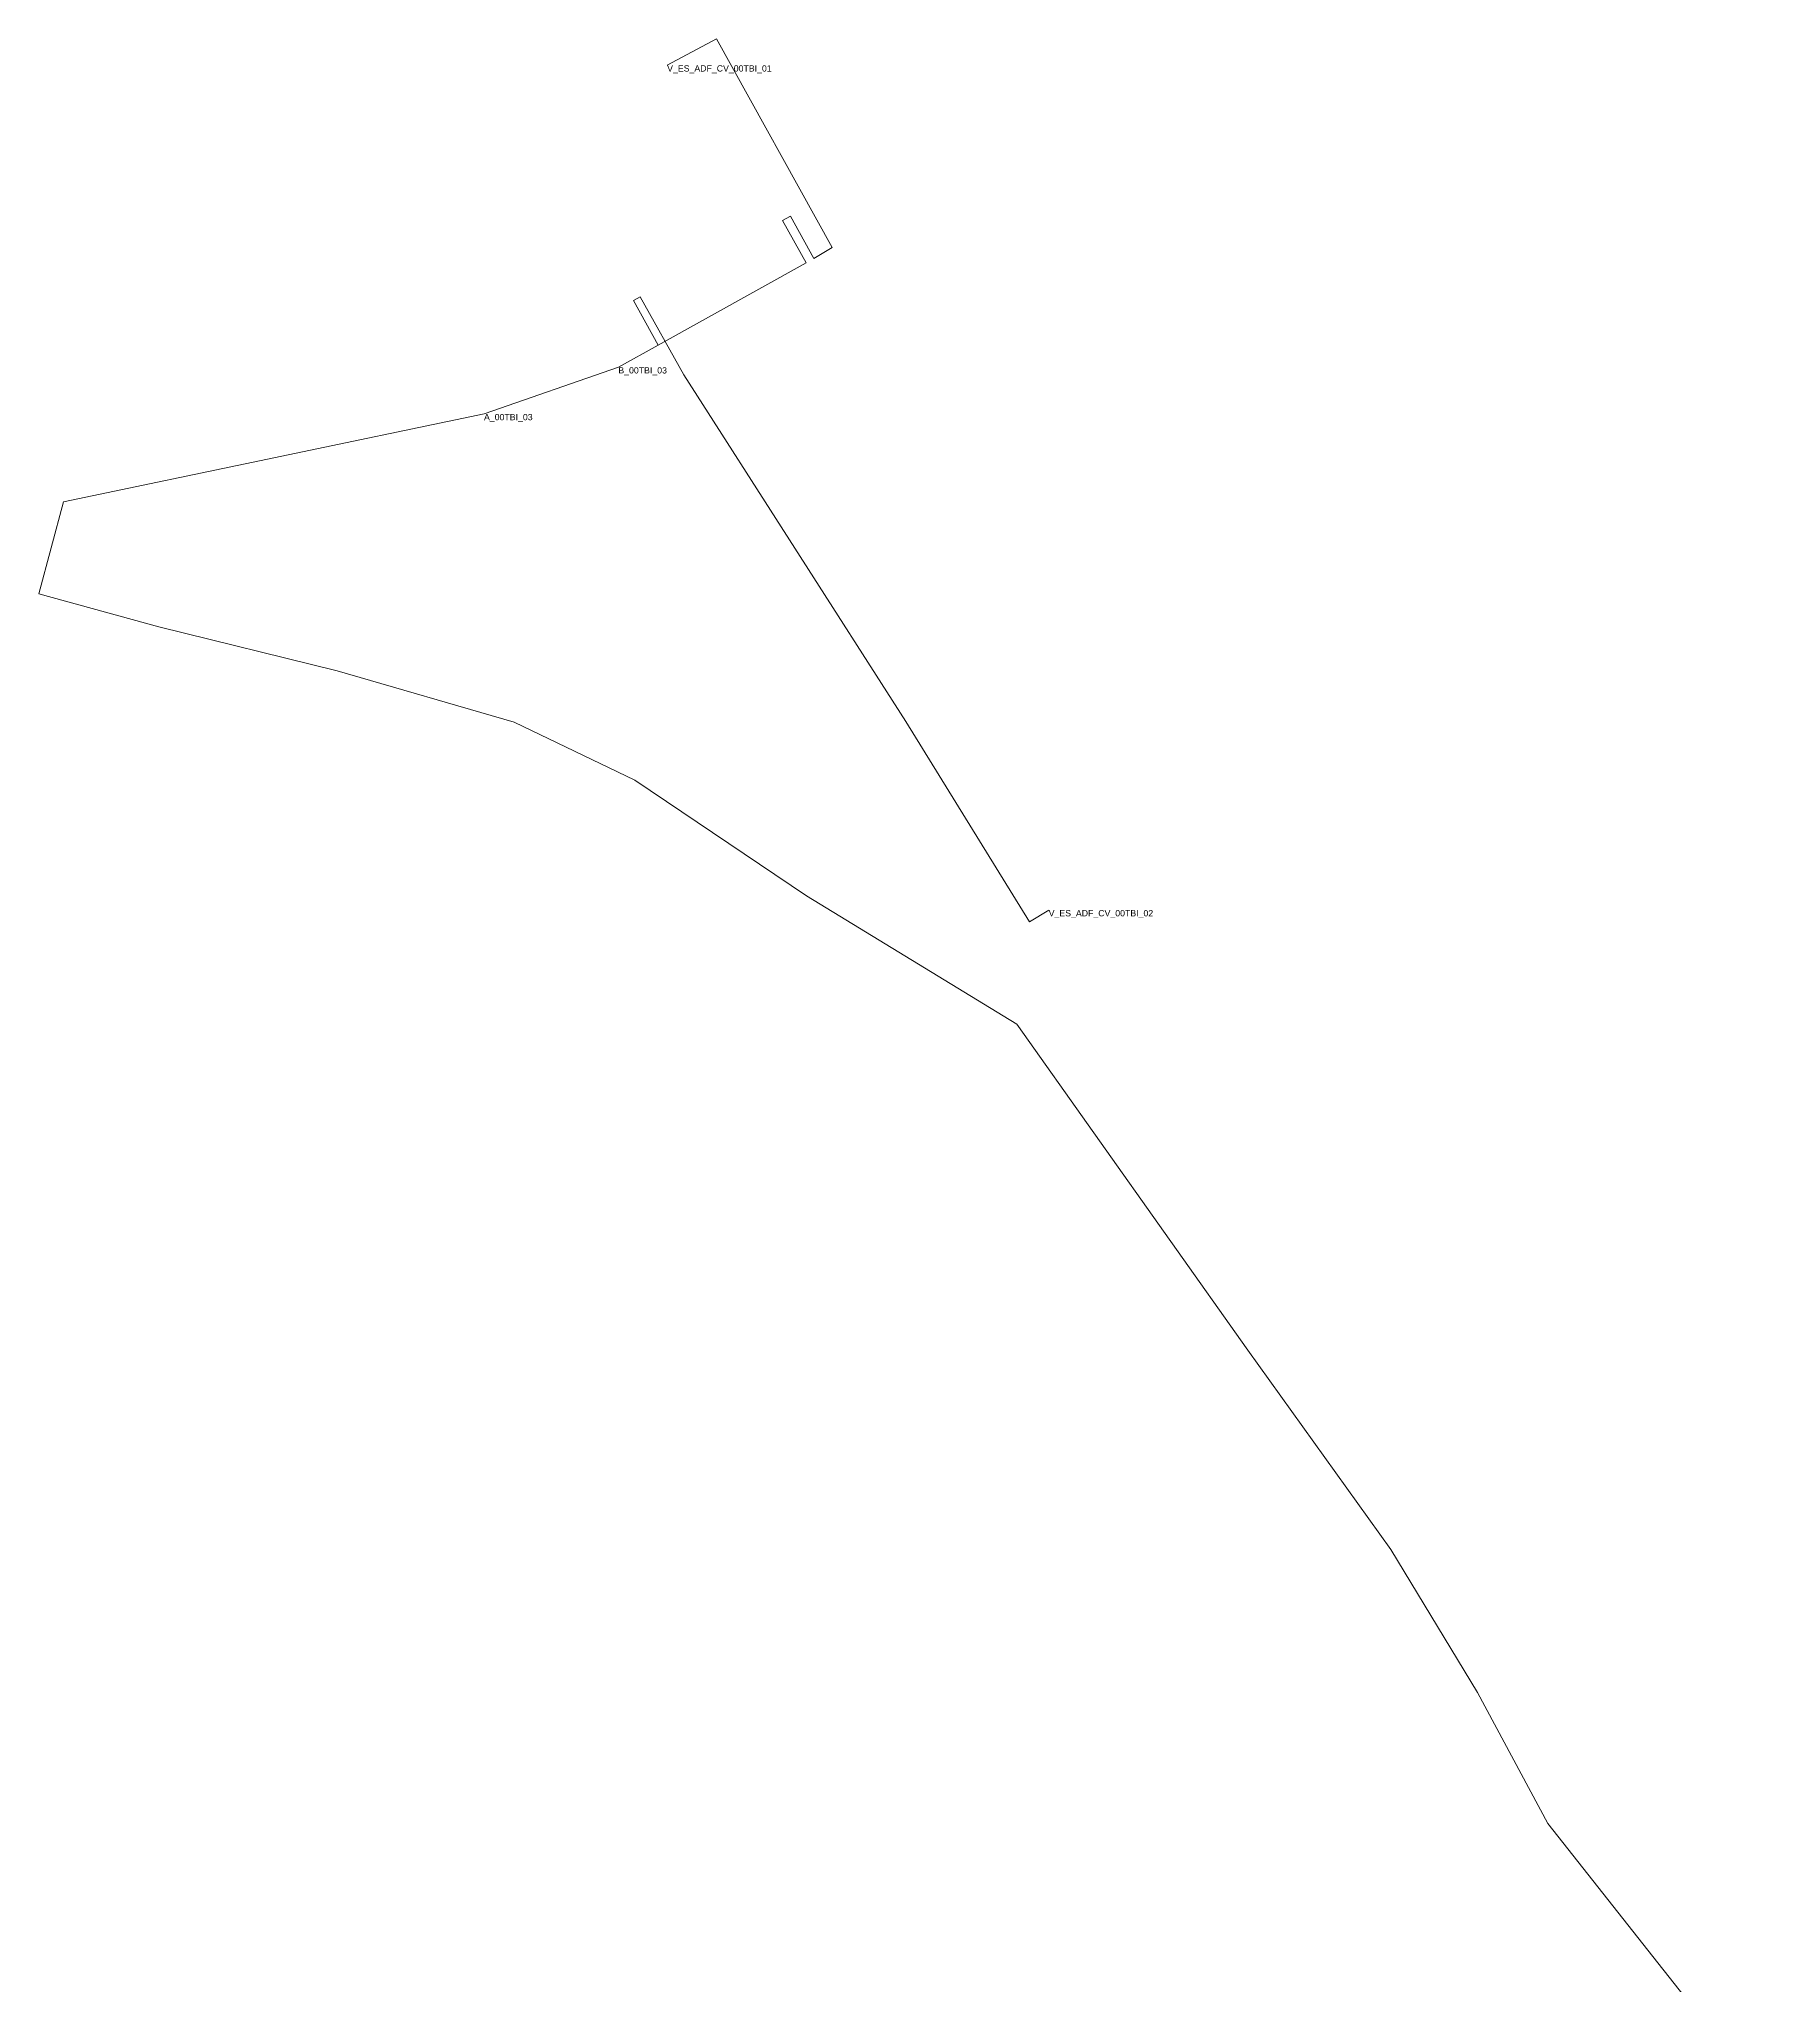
# Model space of a CAD drawing. Header units: metres. Extents: x 431467 to 431647, y 4590046 to 4590357.
# Drawn here: x 431499.4 to 431638.4, y 4590201.2 to 4590356.7 of the extents above; entities that cross this region are included whole.
import ezdxf
from ezdxf.enums import TextEntityAlignment as Align

# ---------------------------------------------------------------- set-up
doc = ezdxf.new("R2010")
doc.units = ezdxf.units.M
doc.header["$MEASUREMENT"] = 0
for name, color, linetype, lineweight, true_color in [('01_A_AccesTren_t', 40, 'Continuous', 0, 0xffd600), ('01_C_AccesExt_t', 251, 'Continuous', 0, 0x646464), ('01_I_BarreraTarifaria_t', 251, 'Continuous', 0, 0x646464), ('01_I_Horitzontal_l', 251, 'Continuous', 0, 0x646464), ('01_I_HoritzontalD_l', 251, 'Continuous', 0, 0x646464), ('Asc_D', 251, 'Continuous', 0, 0x646464), ('Carrer', 251, 'Continuous', 0, 0x646464)]:
    doc.layers.add(name, color=color, linetype=linetype, lineweight=lineweight, true_color=true_color)
doc.styles.add('Style-Arial', font='arial.ttf')

msp = doc.modelspace()

# ---------------------------------------------------------------- linework, layer by layer
at = {"layer": '01_I_Horitzontal_l', "elevation": 10, "flags": 128}
for points in [[(431559.398626, 4590342.534667), (431561.271321, 4590339.168291), (431562.728646, 4590340.025345), (431553.498575, 4590356.699295), (431549.547764, 4590354.593309)], [(431547.393186, 4590336.105528), (431550.870445, 4590329.85477), (431568.61978, 4590302.168372), (431578.487789, 4590286.179636), (431580.019358, 4590287.111992)]]:
    msp.add_lwpolyline(points, dxfattribs=at)
at = {"layer": '01_I_HoritzontalD_l'}
for p, q in [((431546.84891, 4590335.80275), (431548.827562, 4590332.245903)), ((431548.827562, 4590332.245903), (431545.646681, 4590330.476206)), ((431534.917161, 4590326.741403), (431545.646681, 4590330.476206))]:
    msp.add_line(p, q, dxfattribs=at)
at = {"layer": '01_I_HoritzontalD_l', "flags": 128}
msp.add_lwpolyline([(431548.827562, 4590332.245903), (431560.64397, 4590338.819299), (431558.771275, 4590342.185675)], dxfattribs=at)
at = {"layer": 'Asc_D'}
for p, q in [((431558.771275, 4590342.185675), (431559.398626, 4590342.534667, 10)), ((431546.84891, 4590335.80275), (431547.393186, 4590336.105528, 10))]:
    msp.add_line(p, q, dxfattribs=at)
at = {"layer": 'Carrer', "flags": 128}
msp.add_lwpolyline([(431534.917161, 4590326.741403), (431501.331024, 4590319.721848), (431499.367543, 4590312.373222), (431508.934159, 4590309.736477), (431523.186464, 4590306.220817), (431537.322377, 4590302.119214), (431546.953313, 4590297.492445), (431560.671978, 4590288.251889), (431577.465293, 4590278.010897), (431595.92534, 4590251.955664), (431607.346708, 4590236.037537), (431614.277623, 4590224.611642), (431619.883716, 4590214.148368), (431638.358022, 4590190.745512)], dxfattribs=at)

# ---------------------------------------------------------------- texts
at = {"layer": '01_A_AccesTren_t', "style": 'Style-Arial'}
for s, p in [('V_ES_ADF_CV_00TBI_01', (431549.547764, 4590354.593309, 10)), ('V_ES_ADF_CV_00TBI_02', (431580.019358, 4590287.111992, 10))]:
    msp.add_text(s, height=0.5, dxfattribs=at).set_placement(p, align=Align.TOP_LEFT)
at = {"layer": '01_C_AccesExt_t', "style": 'Style-Arial'}
msp.add_text('A_00TBI_03', height=0.5, dxfattribs=at).set_placement((431534.917161, 4590326.741403), align=Align.TOP_LEFT)
at = {"layer": '01_I_BarreraTarifaria_t', "style": 'Style-Arial'}
msp.add_text('B_00TBI_03', height=0.5, dxfattribs=at).set_placement((431545.646681, 4590330.476206), align=Align.TOP_LEFT)

doc.saveas('drawing.dxf')
